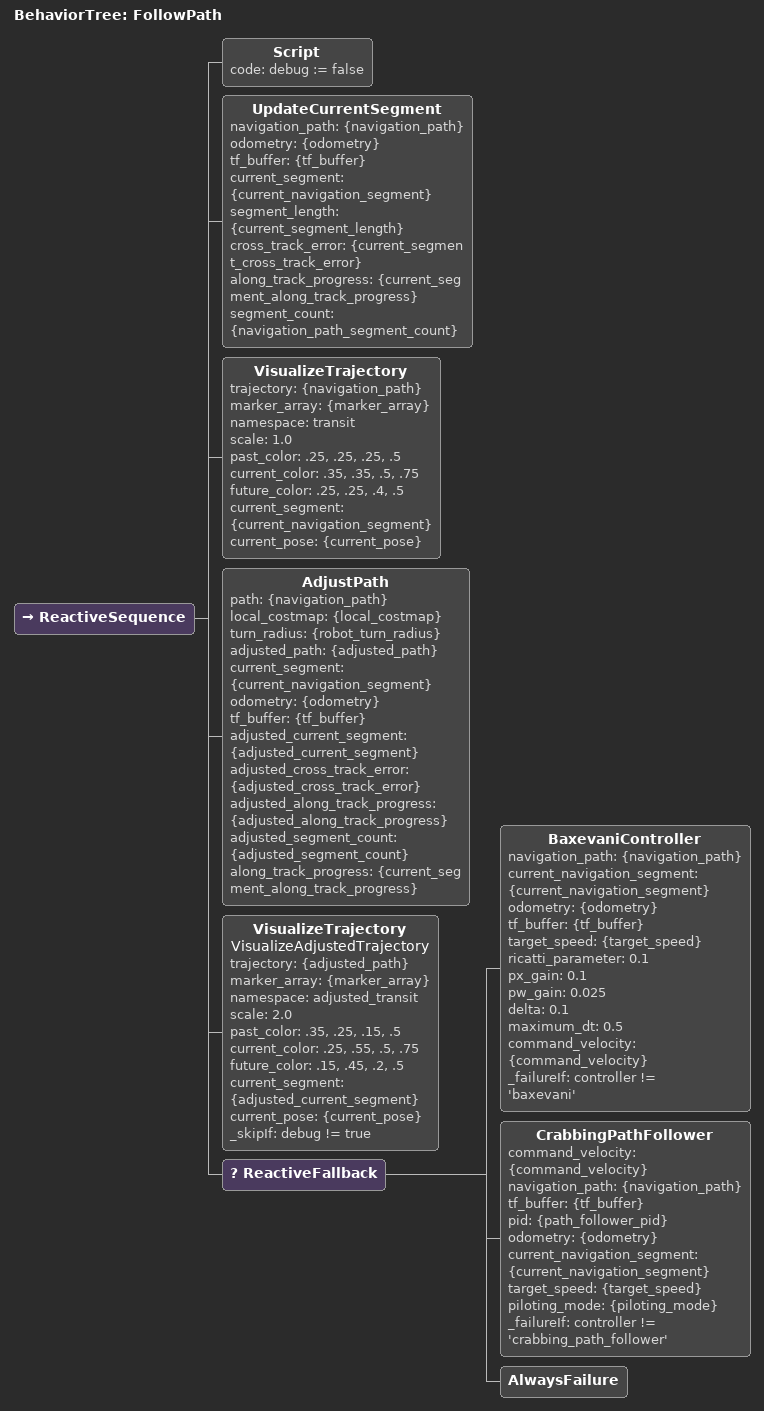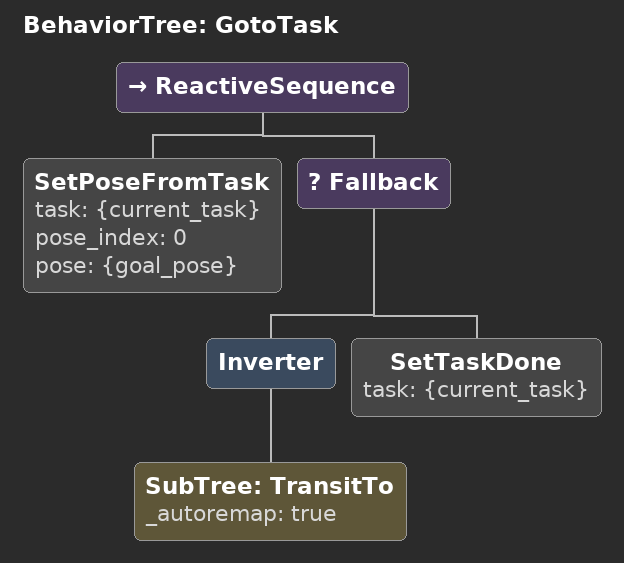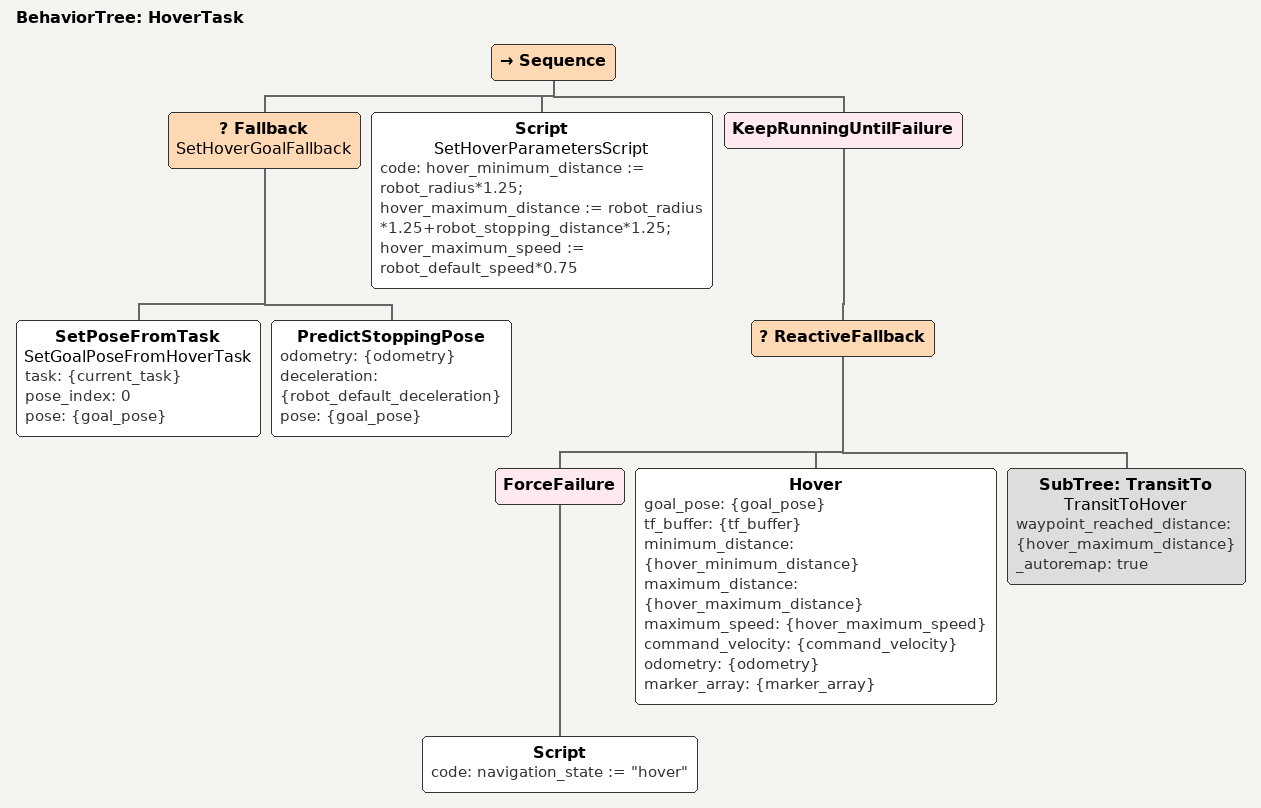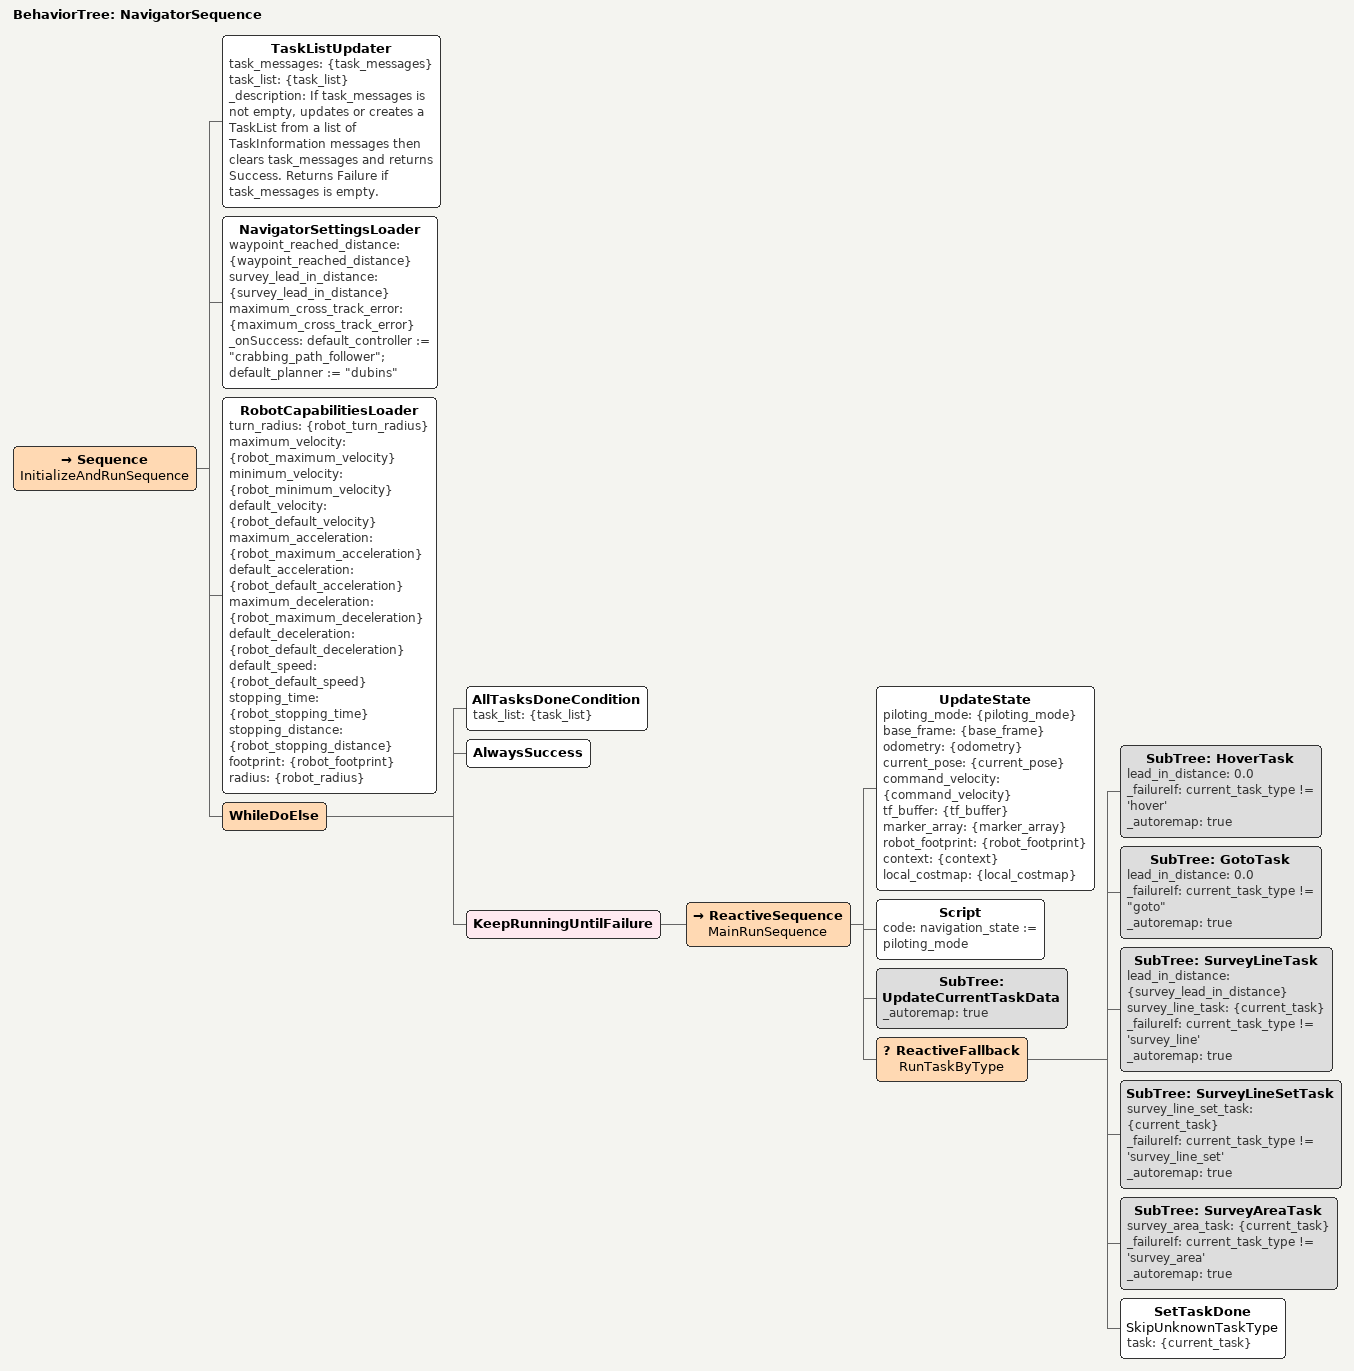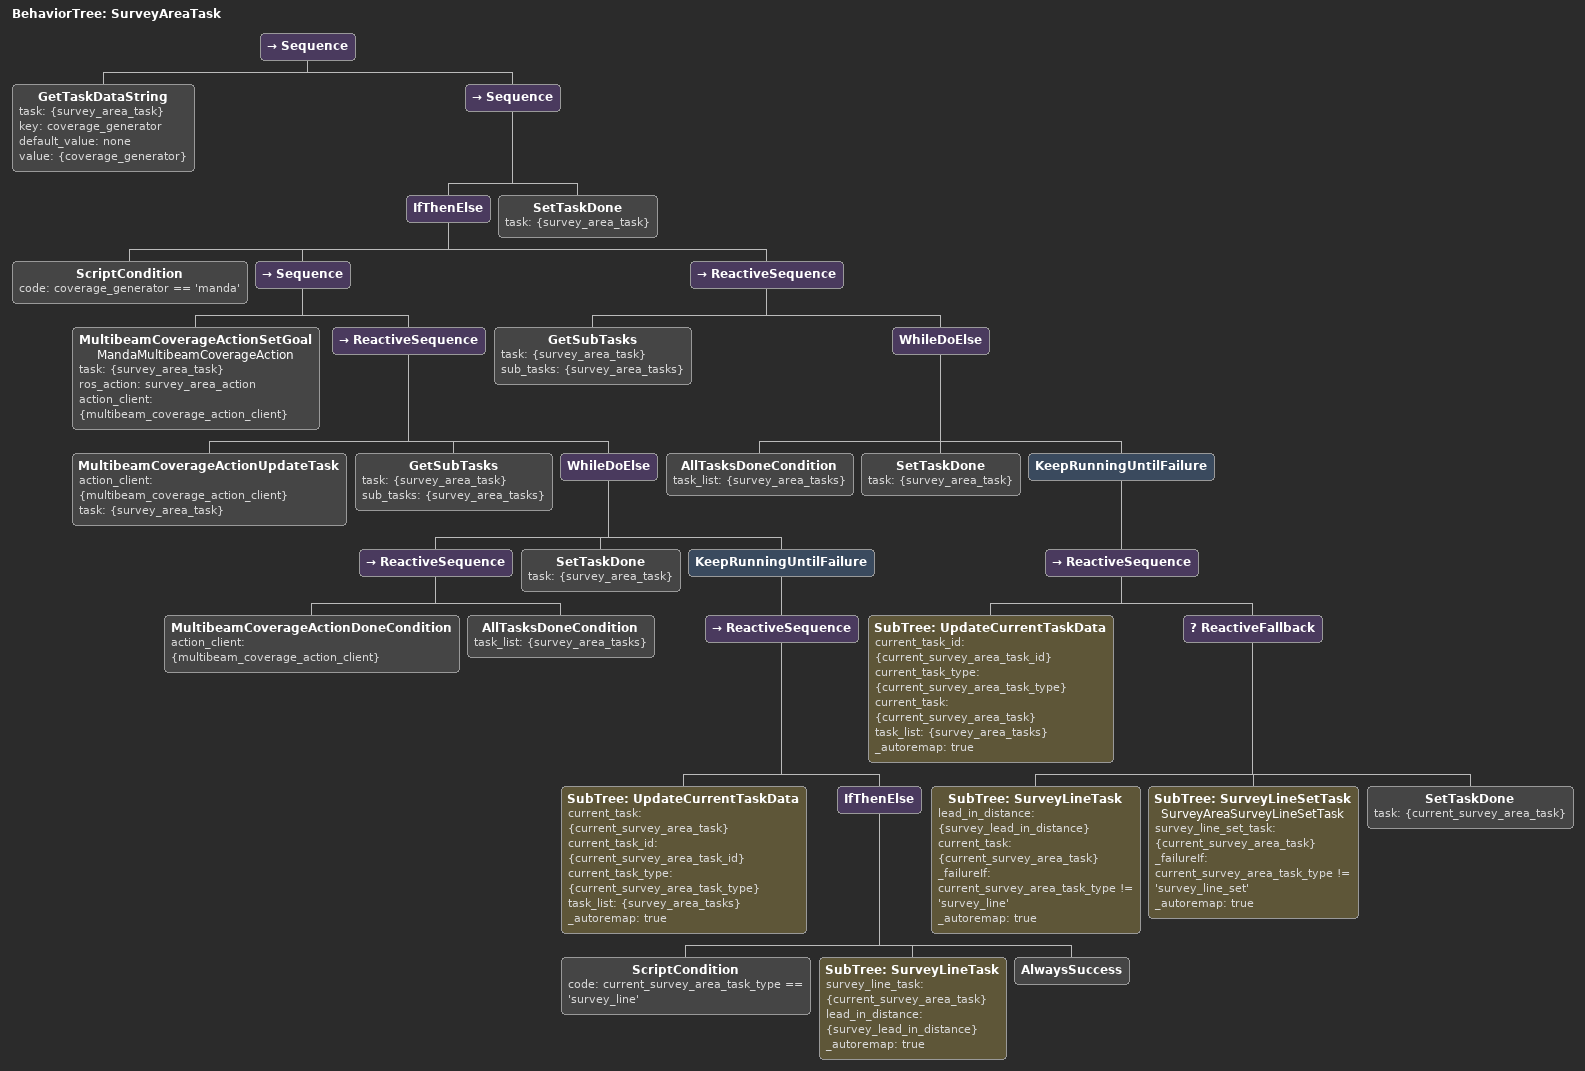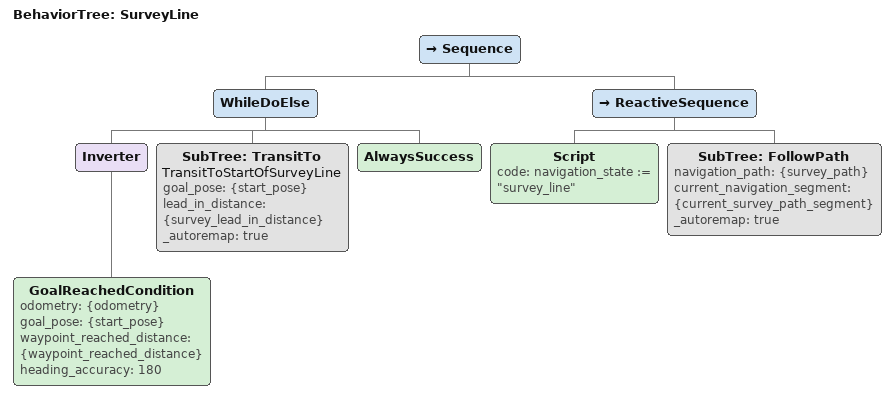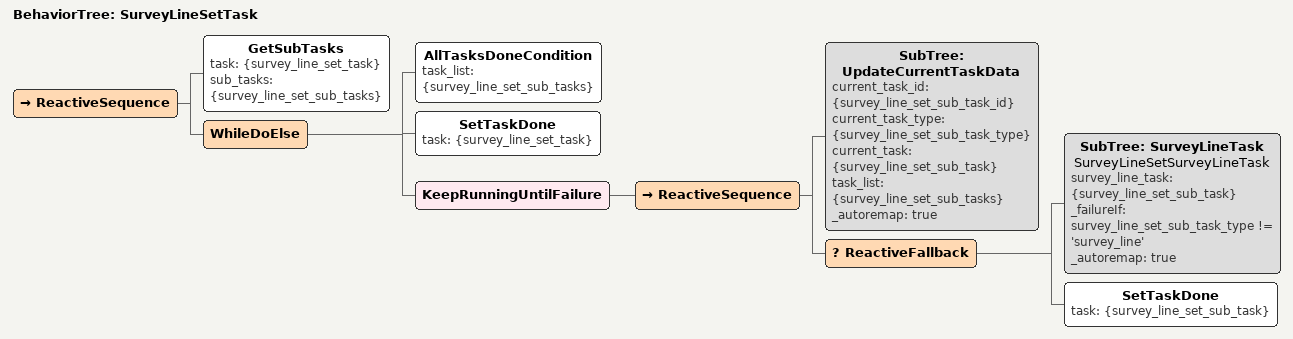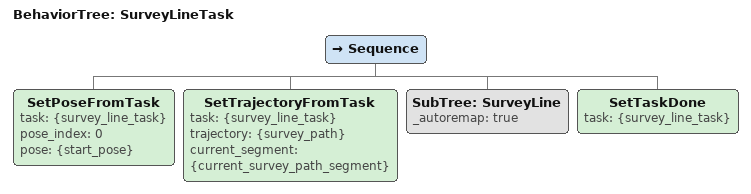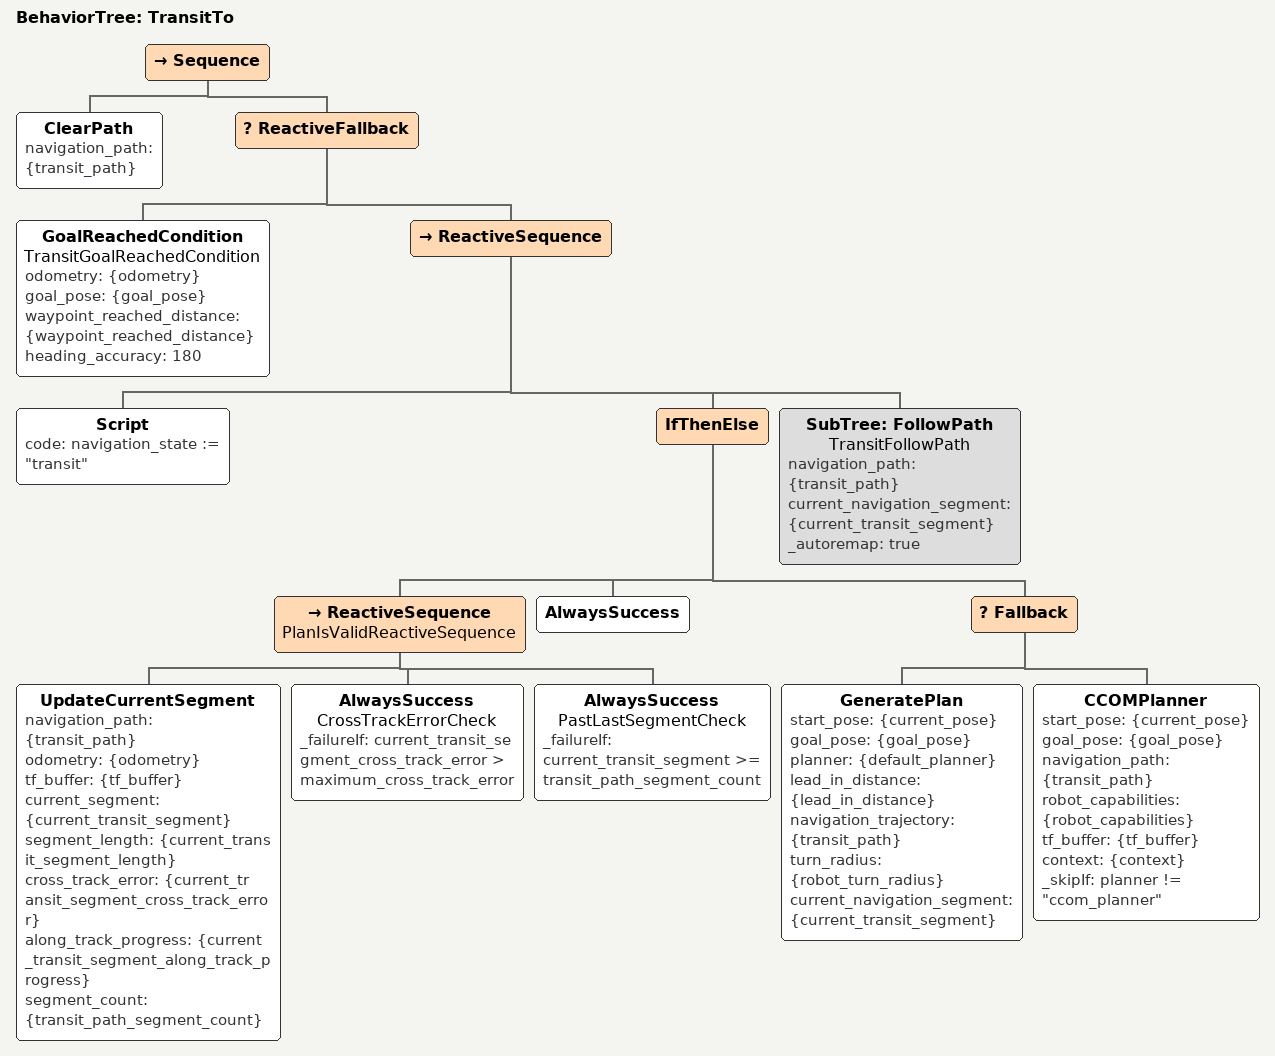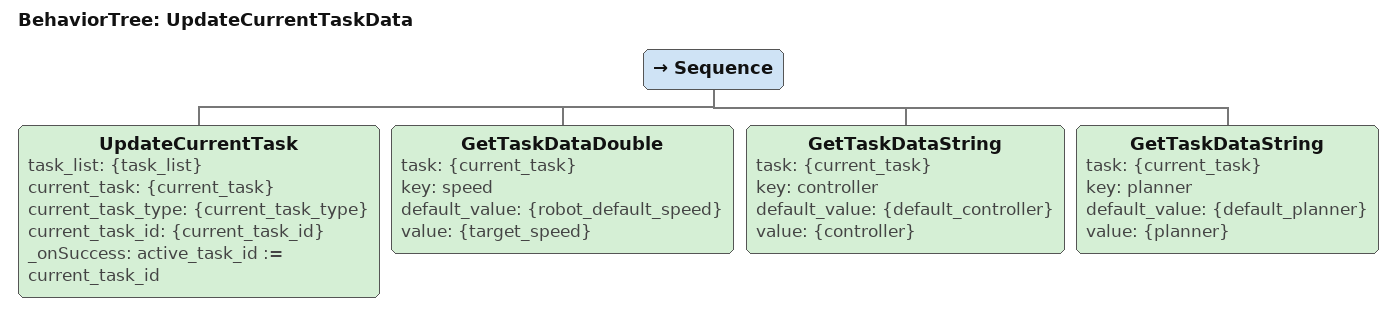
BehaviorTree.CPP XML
<?xml version="1.0" encoding="UTF-8"?>
<root BTCPP_format="4"
      main_tree_to_execute="NavigatorSequence">
  <BehaviorTree ID="FollowPath">
    <ReactiveSequence>
      <Script code="debug := false"/>
      <UpdateCurrentSegment navigation_path="{navigation_path}"
                            odometry="{odometry}"
                            tf_buffer="{tf_buffer}"
                            current_segment="{current_navigation_segment}"
                            segment_length="{current_segment_length}"
                            cross_track_error="{current_segment_cross_track_error}"
                            along_track_progress="{current_segment_along_track_progress}"
                            segment_count="{navigation_path_segment_count}"/>
      <VisualizeTrajectory trajectory="{navigation_path}"
                           marker_array="{marker_array}"
                           namespace="transit"
                           scale="1.0"
                           past_color=".25, .25, .25, .5"
                           current_color=".35, .35, .5, .75"
                           future_color=".25, .25, .4, .5"
                           current_segment="{current_navigation_segment}"
                           current_pose="{current_pose}"/>
      <AdjustPath path="{navigation_path}"
                  local_costmap="{local_costmap}"
                  turn_radius="{robot_turn_radius}"
                  adjusted_path="{adjusted_path}"
                  current_segment="{current_navigation_segment}"
                  odometry="{odometry}"
                  tf_buffer="{tf_buffer}"
                  adjusted_current_segment="{adjusted_current_segment}"
                  adjusted_cross_track_error="{adjusted_cross_track_error}"
                  adjusted_along_track_progress="{adjusted_along_track_progress}"
                  adjusted_segment_count="{adjusted_segment_count}"
                  along_track_progress="{current_segment_along_track_progress}"/>
      <VisualizeTrajectory name="VisualizeAdjustedTrajectory"
                           trajectory="{adjusted_path}"
                           marker_array="{marker_array}"
                           namespace="adjusted_transit"
                           scale="2.0"
                           past_color=".35, .25, .15, .5"
                           current_color=".25, .55, .5, .75"
                           future_color=".15, .45, .2, .5"
                           current_segment="{adjusted_current_segment}"
                           current_pose="{current_pose}"
                           _skipIf="debug != true"/>
      <ReactiveFallback>
        <BaxevaniController navigation_path="{navigation_path}"
                            current_navigation_segment="{current_navigation_segment}"
                            odometry="{odometry}"
                            tf_buffer="{tf_buffer}"
                            target_speed="{target_speed}"
                            ricatti_parameter="0.1"
                            px_gain="0.1"
                            pw_gain="0.025"
                            delta="0.1"
                            maximum_dt="0.5"
                            command_velocity="{command_velocity}"
                            _failureIf="controller != &apos;baxevani&apos;"/>
        <CrabbingPathFollower command_velocity="{command_velocity}"
                              navigation_path="{navigation_path}"
                              tf_buffer="{tf_buffer}"
                              pid="{path_follower_pid}"
                              odometry="{odometry}"
                              current_navigation_segment="{current_navigation_segment}"
                              target_speed="{target_speed}"
                              piloting_mode="{piloting_mode}"
                              _failureIf="controller != &apos;crabbing_path_follower&apos;"/>
        <AlwaysFailure/>
      </ReactiveFallback>
    </ReactiveSequence>
  </BehaviorTree>

  <BehaviorTree ID="GotoTask">
    <ReactiveSequence>
      <SetPoseFromTask task="{current_task}"
                       pose_index="0"
                       pose="{goal_pose}"/>
      <Fallback>
        <Inverter>
          <SubTree ID="TransitTo"
                   _autoremap="true"/>
        </Inverter>
        <SetTaskDone task="{current_task}"/>
      </Fallback>
    </ReactiveSequence>
  </BehaviorTree>

  <BehaviorTree ID="HoverTask">
    <Sequence>
      <Fallback name="SetHoverGoalFallback">
        <SetPoseFromTask name="SetGoalPoseFromHoverTask"
                         task="{current_task}"
                         pose_index="0"
                         pose="{goal_pose}"/>
        <PredictStoppingPose odometry="{odometry}"
                             deceleration="{robot_default_deceleration}"
                             pose="{goal_pose}"/>
      </Fallback>
      <Script name="SetHoverParametersScript"
              code="hover_minimum_distance := robot_radius*1.25; hover_maximum_distance := robot_radius*1.25+robot_stopping_distance*1.25; hover_maximum_speed := robot_default_speed*0.75"/>
      <KeepRunningUntilFailure>
        <ReactiveFallback>
          <ForceFailure>
            <Script code="navigation_state := &quot;hover&quot;"/>
          </ForceFailure>
          <Hover goal_pose="{goal_pose}"
                 tf_buffer="{tf_buffer}"
                 minimum_distance="{hover_minimum_distance}"
                 maximum_distance="{hover_maximum_distance}"
                 maximum_speed="{hover_maximum_speed}"
                 command_velocity="{command_velocity}"
                 odometry="{odometry}"
                 marker_array="{marker_array}"/>
          <SubTree ID="TransitTo"
                   name="TransitToHover"
                   waypoint_reached_distance="{hover_maximum_distance}"
                   _autoremap="true"/>
        </ReactiveFallback>
      </KeepRunningUntilFailure>
    </Sequence>
  </BehaviorTree>

  <BehaviorTree ID="NavigatorSequence">
    <Sequence name="InitializeAndRunSequence">
      <TaskListUpdater task_messages="{task_messages}"
                       task_list="{task_list}"
                       _description="If task_messages is not empty, updates or creates a TaskList from a list of TaskInformation messages then clears task_messages and returns Success.&#10;Returns Failure if task_messages is empty."/>
      <NavigatorSettingsLoader waypoint_reached_distance="{waypoint_reached_distance}"
                               survey_lead_in_distance="{survey_lead_in_distance}"
                               maximum_cross_track_error="{maximum_cross_track_error}"
                               _onSuccess="default_controller := &quot;crabbing_path_follower&quot;; default_planner := &quot;dubins&quot;"/>
      <RobotCapabilitiesLoader turn_radius="{robot_turn_radius}"
                               maximum_velocity="{robot_maximum_velocity}"
                               minimum_velocity="{robot_minimum_velocity}"
                               default_velocity="{robot_default_velocity}"
                               maximum_acceleration="{robot_maximum_acceleration}"
                               default_acceleration="{robot_default_acceleration}"
                               maximum_deceleration="{robot_maximum_deceleration}"
                               default_deceleration="{robot_default_deceleration}"
                               default_speed="{robot_default_speed}"
                               stopping_time="{robot_stopping_time}"
                               stopping_distance="{robot_stopping_distance}"
                               footprint="{robot_footprint}"
                               radius="{robot_radius}"/>
      <WhileDoElse>
        <AllTasksDoneCondition task_list="{task_list}"/>
        <AlwaysSuccess/>
        <KeepRunningUntilFailure>
          <ReactiveSequence name="MainRunSequence">
            <UpdateState piloting_mode="{piloting_mode}"
                         base_frame="{base_frame}"
                         odometry="{odometry}"
                         current_pose="{current_pose}"
                         command_velocity="{command_velocity}"
                         tf_buffer="{tf_buffer}"
                         marker_array="{marker_array}"
                         robot_footprint="{robot_footprint}"
                         context="{context}"
                         local_costmap="{local_costmap}"/>
            <Script code="navigation_state := piloting_mode"/>
            <SubTree ID="UpdateCurrentTaskData"
                     _autoremap="true"/>
            <ReactiveFallback name="RunTaskByType">
              <SubTree ID="HoverTask"
                       lead_in_distance="0.0"
                       _failureIf="current_task_type != &apos;hover&apos;"
                       _autoremap="true"/>
              <SubTree ID="GotoTask"
                       lead_in_distance="0.0"
                       _failureIf="current_task_type != &quot;goto&quot;"
                       _autoremap="true"/>
              <SubTree ID="SurveyLineTask"
                       lead_in_distance="{survey_lead_in_distance}"
                       survey_line_task="{current_task}"
                       _failureIf="current_task_type != &apos;survey_line&apos;"
                       _autoremap="true"/>
              <SubTree ID="SurveyLineSetTask"
                       survey_line_set_task="{current_task}"
                       _failureIf="current_task_type != &apos;survey_line_set&apos;"
                       _autoremap="true"/>
              <SubTree ID="SurveyAreaTask"
                       survey_area_task="{current_task}"
                       _failureIf="current_task_type != &apos;survey_area&apos;"
                       _autoremap="true"/>
              <SetTaskDone name="SkipUnknownTaskType"
                           task="{current_task}"/>
            </ReactiveFallback>
          </ReactiveSequence>
        </KeepRunningUntilFailure>
      </WhileDoElse>
    </Sequence>
  </BehaviorTree>

  <BehaviorTree ID="SurveyAreaTask">
    <Sequence>
      <GetTaskDataString task="{survey_area_task}"
                         key="coverage_generator"
                         default_value="none"
                         value="{coverage_generator}"/>
      <Sequence>
        <IfThenElse>
          <ScriptCondition code="coverage_generator == &apos;manda&apos;"/>
          <Sequence>
            <MultibeamCoverageActionSetGoal name="MandaMultibeamCoverageAction"
                                            task="{survey_area_task}"
                                            ros_action="survey_area_action"
                                            action_client="{multibeam_coverage_action_client}"/>
            <ReactiveSequence>
              <MultibeamCoverageActionUpdateTask action_client="{multibeam_coverage_action_client}"
                                                 task="{survey_area_task}"/>
              <GetSubTasks task="{survey_area_task}"
                           sub_tasks="{survey_area_tasks}"/>
              <WhileDoElse>
                <ReactiveSequence>
                  <MultibeamCoverageActionDoneCondition action_client="{multibeam_coverage_action_client}"/>
                  <AllTasksDoneCondition task_list="{survey_area_tasks}"/>
                </ReactiveSequence>
                <SetTaskDone task="{survey_area_task}"/>
                <KeepRunningUntilFailure>
                  <ReactiveSequence>
                    <SubTree ID="UpdateCurrentTaskData"
                             current_task="{current_survey_area_task}"
                             current_task_id="{current_survey_area_task_id}"
                             current_task_type="{current_survey_area_task_type}"
                             task_list="{survey_area_tasks}"
                             _autoremap="true"/>
                    <IfThenElse>
                      <ScriptCondition code="current_survey_area_task_type == &apos;survey_line&apos;"/>
                      <SubTree ID="SurveyLineTask"
                               survey_line_task="{current_survey_area_task}"
                               lead_in_distance="{survey_lead_in_distance}"
                               _autoremap="true"/>
                      <AlwaysSuccess/>
                    </IfThenElse>
                  </ReactiveSequence>
                </KeepRunningUntilFailure>
              </WhileDoElse>
            </ReactiveSequence>
          </Sequence>
          <ReactiveSequence>
            <GetSubTasks task="{survey_area_task}"
                         sub_tasks="{survey_area_tasks}"/>
            <WhileDoElse>
              <AllTasksDoneCondition task_list="{survey_area_tasks}"/>
              <SetTaskDone task="{survey_area_task}"/>
              <KeepRunningUntilFailure>
                <ReactiveSequence>
                  <SubTree ID="UpdateCurrentTaskData"
                           current_task_id="{current_survey_area_task_id}"
                           current_task_type="{current_survey_area_task_type}"
                           current_task="{current_survey_area_task}"
                           task_list="{survey_area_tasks}"
                           _autoremap="true"/>
                  <ReactiveFallback>
                    <SubTree ID="SurveyLineTask"
                             lead_in_distance="{survey_lead_in_distance}"
                             current_task="{current_survey_area_task}"
                             _failureIf="current_survey_area_task_type != &apos;survey_line&apos;"
                             _autoremap="true"/>
                    <SubTree ID="SurveyLineSetTask"
                             name="SurveyAreaSurveyLineSetTask"
                             survey_line_set_task="{current_survey_area_task}"
                             _failureIf="current_survey_area_task_type != &apos;survey_line_set&apos;"
                             _autoremap="true"/>
                    <SetTaskDone task="{current_survey_area_task}"/>
                  </ReactiveFallback>
                </ReactiveSequence>
              </KeepRunningUntilFailure>
            </WhileDoElse>
          </ReactiveSequence>
        </IfThenElse>
        <SetTaskDone task="{survey_area_task}"/>
      </Sequence>
    </Sequence>
  </BehaviorTree>

  <BehaviorTree ID="SurveyLine">
    <Sequence>
      <WhileDoElse>
        <Inverter>
          <GoalReachedCondition odometry="{odometry}"
                                goal_pose="{start_pose}"
                                waypoint_reached_distance="{waypoint_reached_distance}"
                                heading_accuracy="180"/>
        </Inverter>
        <SubTree ID="TransitTo"
                 name="TransitToStartOfSurveyLine"
                 goal_pose="{start_pose}"
                 lead_in_distance="{survey_lead_in_distance}"
                 _autoremap="true"/>
        <AlwaysSuccess/>
      </WhileDoElse>
      <ReactiveSequence>
        <Script code="navigation_state := &quot;survey_line&quot;"/>
        <SubTree ID="FollowPath"
                 navigation_path="{survey_path}"
                 current_navigation_segment="{current_survey_path_segment}"
                 _autoremap="true"/>
      </ReactiveSequence>
    </Sequence>
  </BehaviorTree>

  <BehaviorTree ID="SurveyLineSetTask">
    <ReactiveSequence>
      <GetSubTasks task="{survey_line_set_task}"
                   sub_tasks="{survey_line_set_sub_tasks}"/>
      <WhileDoElse>
        <AllTasksDoneCondition task_list="{survey_line_set_sub_tasks}"/>
        <SetTaskDone task="{survey_line_set_task}"/>
        <KeepRunningUntilFailure>
          <ReactiveSequence>
            <SubTree ID="UpdateCurrentTaskData"
                     current_task_id="{survey_line_set_sub_task_id}"
                     current_task_type="{survey_line_set_sub_task_type}"
                     current_task="{survey_line_set_sub_task}"
                     task_list="{survey_line_set_sub_tasks}"
                     _autoremap="true"/>
            <ReactiveFallback>
              <SubTree ID="SurveyLineTask"
                       name="SurveyLineSetSurveyLineTask"
                       survey_line_task="{survey_line_set_sub_task}"
                       _failureIf="survey_line_set_sub_task_type != &apos;survey_line&apos;"
                       _autoremap="true"/>
              <SetTaskDone task="{survey_line_set_sub_task}"/>
            </ReactiveFallback>
          </ReactiveSequence>
        </KeepRunningUntilFailure>
      </WhileDoElse>
    </ReactiveSequence>
  </BehaviorTree>

  <BehaviorTree ID="SurveyLineTask">
    <Sequence>
      <SetPoseFromTask task="{survey_line_task}"
                       pose_index="0"
                       pose="{start_pose}"/>
      <SetTrajectoryFromTask task="{survey_line_task}"
                             trajectory="{survey_path}"
                             current_segment="{current_survey_path_segment}"/>
      <SubTree ID="SurveyLine"
               _autoremap="true"/>
      <SetTaskDone task="{survey_line_task}"/>
    </Sequence>
  </BehaviorTree>

  <BehaviorTree ID="TransitTo">
    <Sequence>
      <ClearPath navigation_path="{transit_path}"/>
      <ReactiveFallback>
        <GoalReachedCondition name="TransitGoalReachedCondition"
                              odometry="{odometry}"
                              goal_pose="{goal_pose}"
                              waypoint_reached_distance="{waypoint_reached_distance}"
                              heading_accuracy="180"/>
        <ReactiveSequence>
          <Script code="navigation_state := &quot;transit&quot;"/>
          <IfThenElse>
            <ReactiveSequence name="PlanIsValidReactiveSequence">
              <UpdateCurrentSegment navigation_path="{transit_path}"
                                    odometry="{odometry}"
                                    tf_buffer="{tf_buffer}"
                                    current_segment="{current_transit_segment}"
                                    segment_length="{current_transit_segment_length}"
                                    cross_track_error="{current_transit_segment_cross_track_error}"
                                    along_track_progress="{current_transit_segment_along_track_progress}"
                                    segment_count="{transit_path_segment_count}"/>
              <AlwaysSuccess name="CrossTrackErrorCheck"
                             _failureIf="current_transit_segment_cross_track_error &gt; maximum_cross_track_error"/>
              <AlwaysSuccess name="PastLastSegmentCheck"
                             _failureIf="current_transit_segment &gt;= transit_path_segment_count"/>
            </ReactiveSequence>
            <AlwaysSuccess/>
            <Fallback>
              <GeneratePlan start_pose="{current_pose}"
                            goal_pose="{goal_pose}"
                            planner="{default_planner}"
                            lead_in_distance="{lead_in_distance}"
                            navigation_trajectory="{transit_path}"
                            turn_radius="{robot_turn_radius}"
                            current_navigation_segment="{current_transit_segment}"/>
              <CCOMPlanner start_pose="{current_pose}"
                           goal_pose="{goal_pose}"
                           navigation_path="{transit_path}"
                           robot_capabilities="{robot_capabilities}"
                           tf_buffer="{tf_buffer}"
                           context="{context}"
                           _skipIf="planner != &quot;ccom_planner&quot;"/>
            </Fallback>
          </IfThenElse>
          <SubTree ID="FollowPath"
                   name="TransitFollowPath"
                   navigation_path="{transit_path}"
                   current_navigation_segment="{current_transit_segment}"
                   _autoremap="true"/>
        </ReactiveSequence>
      </ReactiveFallback>
    </Sequence>
  </BehaviorTree>

  <BehaviorTree ID="UpdateCurrentTaskData">
    <Sequence>
      <UpdateCurrentTask task_list="{task_list}"
                         current_task="{current_task}"
                         current_task_type="{current_task_type}"
                         current_task_id="{current_task_id}"
                         _onSuccess="active_task_id := current_task_id"/>
      <GetTaskDataDouble task="{current_task}"
                         key="speed"
                         default_value="{robot_default_speed}"
                         value="{target_speed}"/>
      <GetTaskDataString task="{current_task}"
                         key="controller"
                         default_value="{default_controller}"
                         value="{controller}"/>
      <GetTaskDataString task="{current_task}"
                         key="planner"
                         default_value="{default_planner}"
                         value="{planner}"/>
    </Sequence>
  </BehaviorTree>

</root>
